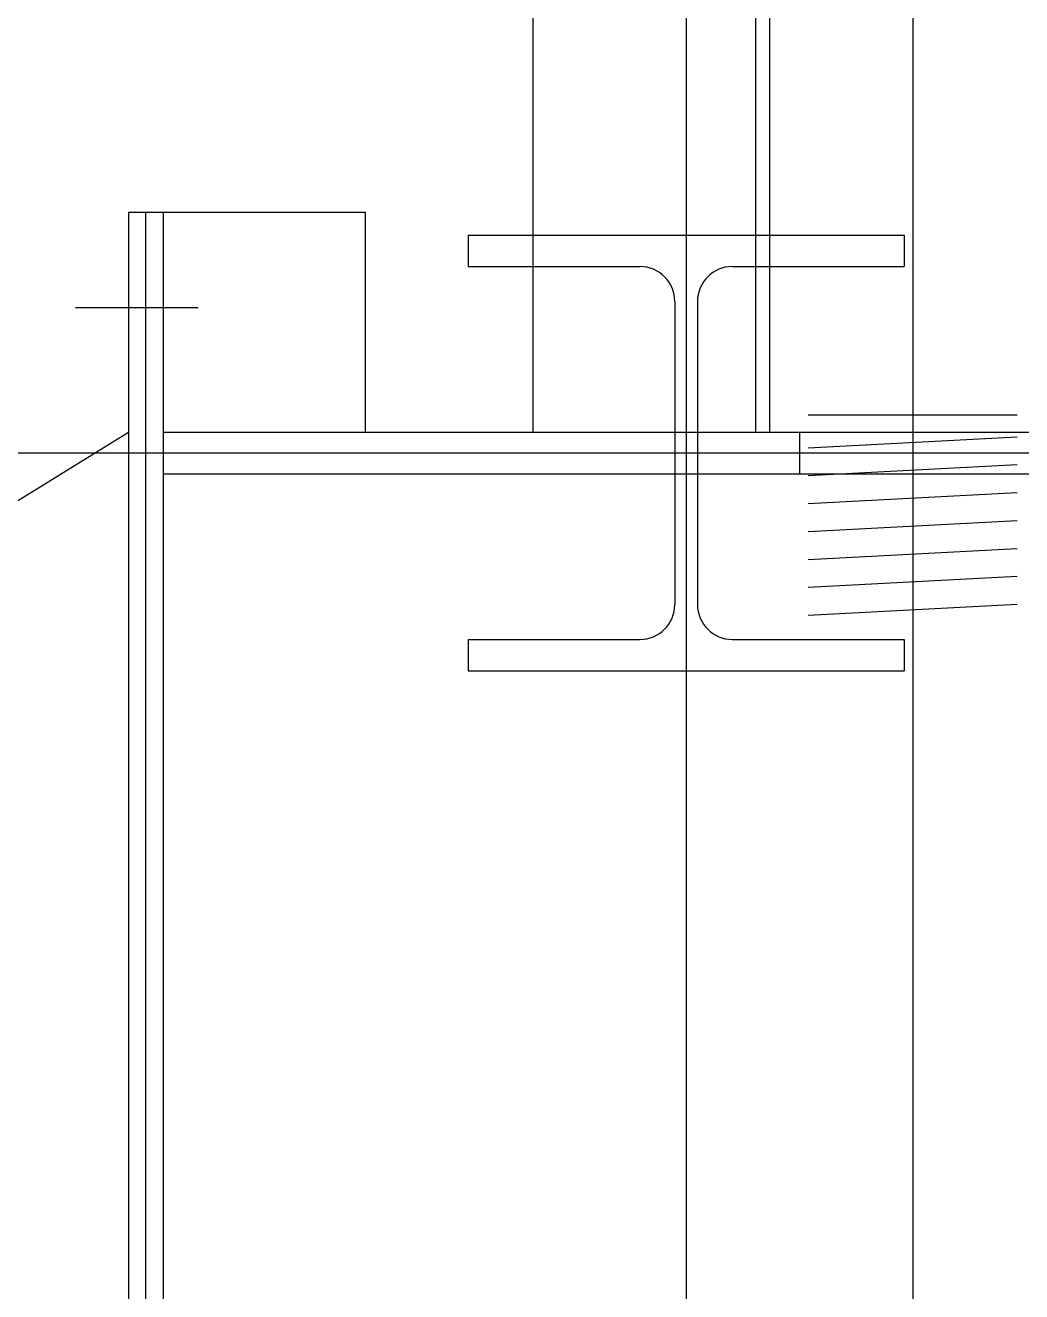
# Model space of a CAD drawing. Header units: millimetres. Extents: x 198973 to 319987, y 50799 to 202761.
# Drawn here: x 213586.7 to 213872.5, y 87862.7 to 88226.1 of the extents above; entities that cross this region are included whole.
import ezdxf

# ---------------------------------------------------------------- set-up
doc = ezdxf.new("R2010")
doc.units = ezdxf.units.MM
doc.header["$LTSCALE"] = 1000
doc.linetypes.add('CENTER', pattern=[2, 1.25, -0.25, 0.25, -0.25])
doc.linetypes.add('DOTE', pattern=[2.42, 2, -0.2, 0.02, -0.2])
doc.layers.add('DOTE', color=8, linetype='CENTER')
doc.layers.add('PUB_HATCH', color=8, linetype='Continuous')

msp = doc.modelspace()

# ---------------------------------------------------------------- linework, layer by layer
at = {"layer": 'DOTE', "linetype": 'DOTE'}
msp.add_line((221207.98, 88103.41), (204761.96, 88103.41), dxfattribs=at)
at = {"layer": 'PUB_HATCH'}
for p, q in [((213776.23, 88484.89), (213776.23, 86909.47)), ((213732.23, 88473.41), (213732.23, 88109.41)), ((213841.23, 88464.78), (213841.23, 87192.41)), ((213796.23, 88109.41), (213796.23, 88309.41)), ((213800.23, 88109.41), (213800.23, 88305.41)), ((213776.23, 88253.93), (213776.23, 87137.73)), ((213776.23, 88253.93), (213776.23, 87183.37)), ((213684.23, 88172.41), (213616.23, 88172.41)), ((213616.23, 88172.41), (213616.23, 87234.41)), ((213621.23, 87234.41), (213621.23, 88172.41)), ((213621.23, 87234.41), (213621.23, 88172.41)), ((213626.23, 88172.41), (213626.23, 87234.41)), ((213684.23, 88109.41), (213684.23, 88172.41)), ((213713.73, 88165.91), (213713.73, 88156.91)), ((213713.73, 88165.91), (213838.73, 88165.91)), ((213838.73, 88165.91), (213838.73, 88156.91)), ((213713.73, 88156.91), (213762.98, 88156.91)), ((213789.48, 88156.91), (213838.73, 88156.91)), ((213772.98, 88146.91), (213772.98, 88059.91)), ((213779.48, 88146.91), (213779.48, 88059.91)), ((213227.23, 87868.41), (213616.23, 88109.41)), ((213626.23, 88109.41), (215406.23, 88109.41)), ((213808.73, 88109.41), (215223.73, 88109.41)), ((213626.23, 88097.41), (215406.23, 88097.41)), ((213713.73, 88049.91), (213762.98, 88049.91)), ((213713.73, 88049.91), (213713.73, 88040.91)), ((213789.48, 88049.91), (213838.73, 88049.91)), ((213838.73, 88049.91), (213838.73, 88040.91)), ((213713.73, 88040.91), (213838.73, 88040.91))]:
    msp.add_line(p, q, dxfattribs=at)
at = {"layer": 'PUB_HATCH', "ltscale": 5}
msp.add_line((213601.09, 88145.16), (213636.26, 88145.16), dxfattribs=at)
at = {"layer": 'PUB_HATCH', "ltscale": 0.5}
for p, q in [((213811.23, 88114.41), (213871.23, 88114.41)), ((213811.23, 88114.41), (213871.23, 88114.41)), ((213811.23, 88114.41), (213871.23, 88114.41)), ((213811.23, 88114.41), (213871.23, 88114.41)), ((213811.23, 88114.41), (213871.23, 88114.41)), ((213811.23, 88114.41), (213871.23, 88114.41)), ((213811.23, 88114.41), (213871.23, 88114.41)), ((213811.23, 88114.41), (213871.23, 88114.41)), ((213811.23, 88114.41), (213871.23, 88114.41)), ((213811.23, 88114.41), (213871.23, 88114.41)), ((213811.23, 88114.41), (213871.23, 88114.41)), ((213811.23, 88114.41), (213871.23, 88114.41)), ((213811.23, 88114.41), (213871.23, 88114.41)), ((213811.23, 88114.41), (213871.23, 88114.41)), ((213811.23, 88114.41), (213871.23, 88114.41)), ((213811.23, 88114.41), (213871.23, 88114.41)), ((213811.23, 88114.41), (213871.23, 88114.41)), ((213811.23, 88114.41), (213871.23, 88114.41)), ((213811.23, 88114.41), (213871.23, 88114.41)), ((213811.23, 88114.41), (213871.23, 88114.41)), ((213811.23, 88114.41), (213871.23, 88114.41)), ((213811.23, 88114.41), (213871.23, 88114.41)), ((213811.23, 88114.41), (213871.23, 88114.41)), ((213811.23, 88114.41), (213871.23, 88114.41)), ((213811.23, 88114.41), (213871.23, 88114.41)), ((213811.23, 88114.41), (213871.23, 88114.41)), ((213811.23, 88114.41), (213871.23, 88114.41)), ((213811.23, 88114.41), (213871.23, 88114.41)), ((213811.23, 88114.41), (213871.23, 88114.41)), ((213811.23, 88114.41), (213871.23, 88114.41)), ((213811.23, 88114.41), (213871.23, 88114.41)), ((213811.23, 88114.41), (213871.23, 88114.41)), ((213811.23, 88114.41), (213871.23, 88114.41)), ((213811.23, 88114.41), (213871.23, 88114.41)), ((213811.23, 88114.41), (213871.23, 88114.41)), ((213811.23, 88114.41), (213871.23, 88114.41)), ((213811.23, 88114.41), (213871.23, 88114.41)), ((213811.23, 88114.41), (213871.23, 88114.41)), ((213811.23, 88114.41), (213871.23, 88114.41)), ((213811.23, 88114.41), (213871.23, 88114.41)), ((213811.23, 88114.41), (213871.23, 88114.41)), ((213811.23, 88114.41), (213871.23, 88114.41)), ((213811.23, 88114.41), (213871.23, 88114.41)), ((213811.23, 88114.41), (213871.23, 88114.41)), ((213811.23, 88114.41), (213871.23, 88114.41)), ((213811.23, 88114.41), (213871.23, 88114.41)), ((213811.23, 88114.41), (213871.23, 88114.41)), ((213811.23, 88114.41), (213871.23, 88114.41)), ((213811.23, 88114.41), (213871.23, 88114.41)), ((213811.23, 88114.41), (213871.23, 88114.41)), ((213811.23, 88114.41), (213871.23, 88114.41)), ((213811.23, 88114.41), (213871.23, 88114.41)), ((213808.73, 88109.41), (213808.73, 88097.41)), ((213808.73, 88109.41), (213808.73, 88097.41)), ((213871.23, 88107.99), (213811.23, 88104.84)), ((213871.23, 88107.99), (213811.23, 88104.84)), ((213871.23, 88107.99), (213811.23, 88104.84)), ((213871.23, 88107.99), (213811.23, 88104.84)), ((213871.23, 88107.99), (213811.23, 88104.84)), ((213871.23, 88107.99), (213811.23, 88104.84)), ((213871.23, 88107.99), (213811.23, 88104.84)), ((213871.23, 88107.99), (213811.23, 88104.84)), ((213871.23, 88107.99), (213811.23, 88104.84)), ((213871.23, 88107.99), (213811.23, 88104.84)), ((213871.23, 88107.99), (213811.23, 88104.84)), ((213871.23, 88107.99), (213811.23, 88104.84)), ((213871.23, 88107.99), (213811.23, 88104.84)), ((213871.23, 88107.99), (213811.23, 88104.84)), ((213871.23, 88107.99), (213811.23, 88104.84)), ((213871.23, 88107.99), (213811.23, 88104.84)), ((213871.23, 88107.99), (213811.23, 88104.84)), ((213871.23, 88107.99), (213811.23, 88104.84)), ((213871.23, 88107.99), (213811.23, 88104.84)), ((213871.23, 88107.99), (213811.23, 88104.84)), ((213871.23, 88107.99), (213811.23, 88104.84)), ((213871.23, 88107.99), (213811.23, 88104.84)), ((213871.23, 88107.99), (213811.23, 88104.84)), ((213871.23, 88107.99), (213811.23, 88104.84)), ((213871.23, 88107.99), (213811.23, 88104.84)), ((213871.23, 88107.99), (213811.23, 88104.84)), ((213871.23, 88107.99), (213811.23, 88104.84)), ((213871.23, 88107.99), (213811.23, 88104.84)), ((213871.23, 88107.99), (213811.23, 88104.84)), ((213871.23, 88107.99), (213811.23, 88104.84)), ((213871.23, 88107.99), (213811.23, 88104.84)), ((213871.23, 88107.99), (213811.23, 88104.84)), ((213871.23, 88107.99), (213811.23, 88104.84)), ((213871.23, 88107.99), (213811.23, 88104.84)), ((213871.23, 88107.99), (213811.23, 88104.84)), ((213871.23, 88107.99), (213811.23, 88104.84)), ((213871.23, 88107.99), (213811.23, 88104.84)), ((213871.23, 88107.99), (213811.23, 88104.84)), ((213871.23, 88107.99), (213811.23, 88104.84)), ((213871.23, 88107.99), (213811.23, 88104.84)), ((213871.23, 88107.99), (213811.23, 88104.84)), ((213871.23, 88107.99), (213811.23, 88104.84)), ((213871.23, 88107.99), (213811.23, 88104.84)), ((213871.23, 88107.99), (213811.23, 88104.84)), ((213871.23, 88107.99), (213811.23, 88104.84)), ((213871.23, 88107.99), (213811.23, 88104.84)), ((213871.23, 88107.99), (213811.23, 88104.84)), ((213871.23, 88107.99), (213811.23, 88104.84)), ((213871.23, 88107.99), (213811.23, 88104.84)), ((213871.23, 88107.99), (213811.23, 88104.84)), ((213871.23, 88107.99), (213811.23, 88104.84)), ((213871.23, 88107.99), (213811.23, 88104.84)), ((213871.23, 88099.98), (213811.23, 88096.83)), ((213871.23, 88099.98), (213811.23, 88096.83)), ((213871.23, 88099.98), (213811.23, 88096.83)), ((213871.23, 88099.98), (213811.23, 88096.83)), ((213871.23, 88099.98), (213811.23, 88096.83)), ((213871.23, 88099.98), (213811.23, 88096.83)), ((213871.23, 88099.98), (213811.23, 88096.83)), ((213871.23, 88099.98), (213811.23, 88096.83)), ((213871.23, 88099.98), (213811.23, 88096.83)), ((213871.23, 88099.98), (213811.23, 88096.83)), ((213871.23, 88099.98), (213811.23, 88096.83)), ((213871.23, 88099.98), (213811.23, 88096.83)), ((213871.23, 88099.98), (213811.23, 88096.83)), ((213871.23, 88099.98), (213811.23, 88096.83)), ((213871.23, 88099.98), (213811.23, 88096.83)), ((213871.23, 88099.98), (213811.23, 88096.83)), ((213871.23, 88099.98), (213811.23, 88096.83)), ((213871.23, 88099.98), (213811.23, 88096.83)), ((213871.23, 88099.98), (213811.23, 88096.83)), ((213871.23, 88099.98), (213811.23, 88096.83)), ((213871.23, 88099.98), (213811.23, 88096.83)), ((213871.23, 88099.98), (213811.23, 88096.83)), ((213871.23, 88099.98), (213811.23, 88096.83)), ((213871.23, 88099.98), (213811.23, 88096.83)), ((213871.23, 88099.98), (213811.23, 88096.83)), ((213871.23, 88099.98), (213811.23, 88096.83)), ((213871.23, 88099.98), (213811.23, 88096.83)), ((213871.23, 88099.98), (213811.23, 88096.83)), ((213871.23, 88099.98), (213811.23, 88096.83)), ((213871.23, 88099.98), (213811.23, 88096.83)), ((213871.23, 88099.98), (213811.23, 88096.83)), ((213871.23, 88099.98), (213811.23, 88096.83)), ((213871.23, 88099.98), (213811.23, 88096.83)), ((213871.23, 88099.98), (213811.23, 88096.83)), ((213871.23, 88099.98), (213811.23, 88096.83)), ((213871.23, 88099.98), (213811.23, 88096.83)), ((213871.23, 88099.98), (213811.23, 88096.83)), ((213871.23, 88099.98), (213811.23, 88096.83)), ((213871.23, 88099.98), (213811.23, 88096.83)), ((213871.23, 88099.98), (213811.23, 88096.83)), ((213871.23, 88099.98), (213811.23, 88096.83)), ((213871.23, 88099.98), (213811.23, 88096.83)), ((213871.23, 88099.98), (213811.23, 88096.83)), ((213871.23, 88099.98), (213811.23, 88096.83)), ((213871.23, 88099.98), (213811.23, 88096.83)), ((213871.23, 88099.98), (213811.23, 88096.83)), ((213871.23, 88099.98), (213811.23, 88096.83)), ((213871.23, 88099.98), (213811.23, 88096.83)), ((213871.23, 88099.98), (213811.23, 88096.83)), ((213871.23, 88099.98), (213811.23, 88096.83)), ((213871.23, 88099.98), (213811.23, 88096.83)), ((213871.23, 88099.98), (213811.23, 88096.83)), ((213871.23, 88091.97), (213811.23, 88088.82)), ((213871.23, 88091.97), (213811.23, 88088.82)), ((213871.23, 88091.97), (213811.23, 88088.82)), ((213871.23, 88091.97), (213811.23, 88088.82)), ((213871.23, 88091.97), (213811.23, 88088.82)), ((213871.23, 88091.97), (213811.23, 88088.82)), ((213871.23, 88091.97), (213811.23, 88088.82)), ((213871.23, 88091.97), (213811.23, 88088.82)), ((213871.23, 88091.97), (213811.23, 88088.82)), ((213871.23, 88091.97), (213811.23, 88088.82)), ((213871.23, 88091.97), (213811.23, 88088.82)), ((213871.23, 88091.97), (213811.23, 88088.82)), ((213871.23, 88091.97), (213811.23, 88088.82)), ((213871.23, 88091.97), (213811.23, 88088.82)), ((213871.23, 88091.97), (213811.23, 88088.82)), ((213871.23, 88091.97), (213811.23, 88088.82)), ((213871.23, 88091.97), (213811.23, 88088.82)), ((213871.23, 88091.97), (213811.23, 88088.82)), ((213871.23, 88091.97), (213811.23, 88088.82)), ((213871.23, 88091.97), (213811.23, 88088.82)), ((213871.23, 88091.97), (213811.23, 88088.82)), ((213871.23, 88091.97), (213811.23, 88088.82)), ((213871.23, 88091.97), (213811.23, 88088.82)), ((213871.23, 88091.97), (213811.23, 88088.82)), ((213871.23, 88091.97), (213811.23, 88088.82)), ((213871.23, 88091.97), (213811.23, 88088.82)), ((213871.23, 88091.97), (213811.23, 88088.82)), ((213871.23, 88091.97), (213811.23, 88088.82)), ((213871.23, 88091.97), (213811.23, 88088.82)), ((213871.23, 88091.97), (213811.23, 88088.82)), ((213871.23, 88091.97), (213811.23, 88088.82)), ((213871.23, 88091.97), (213811.23, 88088.82)), ((213871.23, 88091.97), (213811.23, 88088.82)), ((213871.23, 88091.97), (213811.23, 88088.82)), ((213871.23, 88091.97), (213811.23, 88088.82)), ((213871.23, 88091.97), (213811.23, 88088.82)), ((213871.23, 88091.97), (213811.23, 88088.82)), ((213871.23, 88091.97), (213811.23, 88088.82)), ((213871.23, 88091.97), (213811.23, 88088.82)), ((213871.23, 88091.97), (213811.23, 88088.82)), ((213871.23, 88091.97), (213811.23, 88088.82)), ((213871.23, 88091.97), (213811.23, 88088.82)), ((213871.23, 88091.97), (213811.23, 88088.82)), ((213871.23, 88091.97), (213811.23, 88088.82)), ((213871.23, 88091.97), (213811.23, 88088.82)), ((213871.23, 88091.97), (213811.23, 88088.82)), ((213871.23, 88091.97), (213811.23, 88088.82)), ((213871.23, 88091.97), (213811.23, 88088.82)), ((213871.23, 88091.97), (213811.23, 88088.82)), ((213871.23, 88091.97), (213811.23, 88088.82)), ((213871.23, 88091.97), (213811.23, 88088.82)), ((213871.23, 88091.97), (213811.23, 88088.82)), ((213871.23, 88083.95), (213811.23, 88080.81)), ((213871.23, 88083.95), (213811.23, 88080.81)), ((213871.23, 88083.95), (213811.23, 88080.81)), ((213871.23, 88083.95), (213811.23, 88080.81)), ((213871.23, 88083.95), (213811.23, 88080.81)), ((213871.23, 88083.95), (213811.23, 88080.81)), ((213871.23, 88083.95), (213811.23, 88080.81)), ((213871.23, 88083.95), (213811.23, 88080.81)), ((213871.23, 88083.95), (213811.23, 88080.81)), ((213871.23, 88083.95), (213811.23, 88080.81)), ((213871.23, 88083.95), (213811.23, 88080.81)), ((213871.23, 88083.95), (213811.23, 88080.81)), ((213871.23, 88083.95), (213811.23, 88080.81)), ((213871.23, 88083.95), (213811.23, 88080.81)), ((213871.23, 88083.95), (213811.23, 88080.81)), ((213871.23, 88083.95), (213811.23, 88080.81)), ((213871.23, 88083.95), (213811.23, 88080.81)), ((213871.23, 88083.95), (213811.23, 88080.81)), ((213871.23, 88083.95), (213811.23, 88080.81)), ((213871.23, 88083.95), (213811.23, 88080.81)), ((213871.23, 88083.95), (213811.23, 88080.81)), ((213871.23, 88083.95), (213811.23, 88080.81)), ((213871.23, 88083.95), (213811.23, 88080.81)), ((213871.23, 88083.95), (213811.23, 88080.81)), ((213871.23, 88083.95), (213811.23, 88080.81)), ((213871.23, 88083.95), (213811.23, 88080.81)), ((213871.23, 88083.95), (213811.23, 88080.81)), ((213871.23, 88083.95), (213811.23, 88080.81)), ((213871.23, 88083.95), (213811.23, 88080.81)), ((213871.23, 88083.95), (213811.23, 88080.81)), ((213871.23, 88083.95), (213811.23, 88080.81)), ((213871.23, 88083.95), (213811.23, 88080.81)), ((213871.23, 88083.95), (213811.23, 88080.81)), ((213871.23, 88083.95), (213811.23, 88080.81)), ((213871.23, 88083.95), (213811.23, 88080.81)), ((213871.23, 88083.95), (213811.23, 88080.81)), ((213871.23, 88083.95), (213811.23, 88080.81)), ((213871.23, 88083.95), (213811.23, 88080.81)), ((213871.23, 88083.95), (213811.23, 88080.81)), ((213871.23, 88083.95), (213811.23, 88080.81)), ((213871.23, 88083.95), (213811.23, 88080.81)), ((213871.23, 88083.95), (213811.23, 88080.81)), ((213871.23, 88083.95), (213811.23, 88080.81)), ((213871.23, 88083.95), (213811.23, 88080.81)), ((213871.23, 88083.95), (213811.23, 88080.81)), ((213871.23, 88083.95), (213811.23, 88080.81)), ((213871.23, 88083.95), (213811.23, 88080.81)), ((213871.23, 88083.95), (213811.23, 88080.81)), ((213871.23, 88083.95), (213811.23, 88080.81)), ((213871.23, 88083.95), (213811.23, 88080.81)), ((213871.23, 88083.95), (213811.23, 88080.81)), ((213871.23, 88083.95), (213811.23, 88080.81)), ((213871.23, 88075.94), (213811.23, 88072.8)), ((213871.23, 88075.94), (213811.23, 88072.8)), ((213871.23, 88075.94), (213811.23, 88072.8)), ((213871.23, 88075.94), (213811.23, 88072.8)), ((213871.23, 88075.94), (213811.23, 88072.8)), ((213871.23, 88075.94), (213811.23, 88072.8)), ((213871.23, 88075.94), (213811.23, 88072.8)), ((213871.23, 88075.94), (213811.23, 88072.8)), ((213871.23, 88075.94), (213811.23, 88072.8)), ((213871.23, 88075.94), (213811.23, 88072.8)), ((213871.23, 88075.94), (213811.23, 88072.8)), ((213871.23, 88075.94), (213811.23, 88072.8)), ((213871.23, 88075.94), (213811.23, 88072.8)), ((213871.23, 88075.94), (213811.23, 88072.8)), ((213871.23, 88075.94), (213811.23, 88072.8)), ((213871.23, 88075.94), (213811.23, 88072.8)), ((213871.23, 88075.94), (213811.23, 88072.8)), ((213871.23, 88075.94), (213811.23, 88072.8)), ((213871.23, 88075.94), (213811.23, 88072.8)), ((213871.23, 88075.94), (213811.23, 88072.8)), ((213871.23, 88075.94), (213811.23, 88072.8)), ((213871.23, 88075.94), (213811.23, 88072.8)), ((213871.23, 88075.94), (213811.23, 88072.8)), ((213871.23, 88075.94), (213811.23, 88072.8)), ((213871.23, 88075.94), (213811.23, 88072.8)), ((213871.23, 88075.94), (213811.23, 88072.8)), ((213871.23, 88075.94), (213811.23, 88072.8)), ((213871.23, 88075.94), (213811.23, 88072.8)), ((213871.23, 88075.94), (213811.23, 88072.8)), ((213871.23, 88075.94), (213811.23, 88072.8)), ((213871.23, 88075.94), (213811.23, 88072.8)), ((213871.23, 88075.94), (213811.23, 88072.8)), ((213871.23, 88075.94), (213811.23, 88072.8)), ((213871.23, 88075.94), (213811.23, 88072.8)), ((213871.23, 88075.94), (213811.23, 88072.8)), ((213871.23, 88075.94), (213811.23, 88072.8)), ((213871.23, 88075.94), (213811.23, 88072.8)), ((213871.23, 88075.94), (213811.23, 88072.8)), ((213871.23, 88075.94), (213811.23, 88072.8)), ((213871.23, 88075.94), (213811.23, 88072.8)), ((213871.23, 88075.94), (213811.23, 88072.8)), ((213871.23, 88075.94), (213811.23, 88072.8)), ((213871.23, 88075.94), (213811.23, 88072.8)), ((213871.23, 88075.94), (213811.23, 88072.8)), ((213871.23, 88075.94), (213811.23, 88072.8)), ((213871.23, 88075.94), (213811.23, 88072.8)), ((213871.23, 88075.94), (213811.23, 88072.8)), ((213871.23, 88075.94), (213811.23, 88072.8)), ((213871.23, 88075.94), (213811.23, 88072.8)), ((213871.23, 88075.94), (213811.23, 88072.8)), ((213871.23, 88075.94), (213811.23, 88072.8)), ((213871.23, 88075.94), (213811.23, 88072.8)), ((213871.23, 88067.93), (213811.23, 88064.79)), ((213871.23, 88067.93), (213811.23, 88064.79)), ((213871.23, 88067.93), (213811.23, 88064.79)), ((213871.23, 88067.93), (213811.23, 88064.79)), ((213871.23, 88067.93), (213811.23, 88064.79)), ((213871.23, 88067.93), (213811.23, 88064.79)), ((213871.23, 88067.93), (213811.23, 88064.79)), ((213871.23, 88067.93), (213811.23, 88064.79)), ((213871.23, 88067.93), (213811.23, 88064.79)), ((213871.23, 88067.93), (213811.23, 88064.79)), ((213871.23, 88067.93), (213811.23, 88064.79)), ((213871.23, 88067.93), (213811.23, 88064.79)), ((213871.23, 88067.93), (213811.23, 88064.79)), ((213871.23, 88067.93), (213811.23, 88064.79)), ((213871.23, 88067.93), (213811.23, 88064.79)), ((213871.23, 88067.93), (213811.23, 88064.79)), ((213871.23, 88067.93), (213811.23, 88064.79)), ((213871.23, 88067.93), (213811.23, 88064.79)), ((213871.23, 88067.93), (213811.23, 88064.79)), ((213871.23, 88067.93), (213811.23, 88064.79)), ((213871.23, 88067.93), (213811.23, 88064.79)), ((213871.23, 88067.93), (213811.23, 88064.79)), ((213871.23, 88067.93), (213811.23, 88064.79)), ((213871.23, 88067.93), (213811.23, 88064.79)), ((213871.23, 88067.93), (213811.23, 88064.79)), ((213871.23, 88067.93), (213811.23, 88064.79)), ((213871.23, 88067.93), (213811.23, 88064.79)), ((213871.23, 88067.93), (213811.23, 88064.79)), ((213871.23, 88067.93), (213811.23, 88064.79)), ((213871.23, 88067.93), (213811.23, 88064.79)), ((213871.23, 88067.93), (213811.23, 88064.79)), ((213871.23, 88067.93), (213811.23, 88064.79)), ((213871.23, 88067.93), (213811.23, 88064.79)), ((213871.23, 88067.93), (213811.23, 88064.79)), ((213871.23, 88067.93), (213811.23, 88064.79)), ((213871.23, 88067.93), (213811.23, 88064.79)), ((213871.23, 88067.93), (213811.23, 88064.79)), ((213871.23, 88067.93), (213811.23, 88064.79)), ((213871.23, 88067.93), (213811.23, 88064.79)), ((213871.23, 88067.93), (213811.23, 88064.79)), ((213871.23, 88067.93), (213811.23, 88064.79)), ((213871.23, 88067.93), (213811.23, 88064.79)), ((213871.23, 88067.93), (213811.23, 88064.79)), ((213871.23, 88067.93), (213811.23, 88064.79)), ((213871.23, 88067.93), (213811.23, 88064.79)), ((213871.23, 88067.93), (213811.23, 88064.79)), ((213871.23, 88067.93), (213811.23, 88064.79)), ((213871.23, 88067.93), (213811.23, 88064.79)), ((213871.23, 88067.93), (213811.23, 88064.79)), ((213871.23, 88067.93), (213811.23, 88064.79)), ((213871.23, 88067.93), (213811.23, 88064.79)), ((213871.23, 88067.93), (213811.23, 88064.79)), ((213871.23, 88059.92), (213811.23, 88056.78)), ((213871.23, 88059.92), (213811.23, 88056.78)), ((213871.23, 88059.92), (213811.23, 88056.78)), ((213871.23, 88059.92), (213811.23, 88056.78)), ((213871.23, 88059.92), (213811.23, 88056.78)), ((213871.23, 88059.92), (213811.23, 88056.78)), ((213871.23, 88059.92), (213811.23, 88056.78)), ((213871.23, 88059.92), (213811.23, 88056.78)), ((213871.23, 88059.92), (213811.23, 88056.78)), ((213871.23, 88059.92), (213811.23, 88056.78)), ((213871.23, 88059.92), (213811.23, 88056.78)), ((213871.23, 88059.92), (213811.23, 88056.78)), ((213871.23, 88059.92), (213811.23, 88056.78)), ((213871.23, 88059.92), (213811.23, 88056.78)), ((213871.23, 88059.92), (213811.23, 88056.78)), ((213871.23, 88059.92), (213811.23, 88056.78)), ((213871.23, 88059.92), (213811.23, 88056.78)), ((213871.23, 88059.92), (213811.23, 88056.78)), ((213871.23, 88059.92), (213811.23, 88056.78)), ((213871.23, 88059.92), (213811.23, 88056.78)), ((213871.23, 88059.92), (213811.23, 88056.78)), ((213871.23, 88059.92), (213811.23, 88056.78)), ((213871.23, 88059.92), (213811.23, 88056.78)), ((213871.23, 88059.92), (213811.23, 88056.78)), ((213871.23, 88059.92), (213811.23, 88056.78)), ((213871.23, 88059.92), (213811.23, 88056.78)), ((213871.23, 88059.92), (213811.23, 88056.78)), ((213871.23, 88059.92), (213811.23, 88056.78)), ((213871.23, 88059.92), (213811.23, 88056.78)), ((213871.23, 88059.92), (213811.23, 88056.78)), ((213871.23, 88059.92), (213811.23, 88056.78)), ((213871.23, 88059.92), (213811.23, 88056.78)), ((213871.23, 88059.92), (213811.23, 88056.78)), ((213871.23, 88059.92), (213811.23, 88056.78)), ((213871.23, 88059.92), (213811.23, 88056.78)), ((213871.23, 88059.92), (213811.23, 88056.78)), ((213871.23, 88059.92), (213811.23, 88056.78)), ((213871.23, 88059.92), (213811.23, 88056.78)), ((213871.23, 88059.92), (213811.23, 88056.78)), ((213871.23, 88059.92), (213811.23, 88056.78)), ((213871.23, 88059.92), (213811.23, 88056.78)), ((213871.23, 88059.92), (213811.23, 88056.78)), ((213871.23, 88059.92), (213811.23, 88056.78)), ((213871.23, 88059.92), (213811.23, 88056.78)), ((213871.23, 88059.92), (213811.23, 88056.78)), ((213871.23, 88059.92), (213811.23, 88056.78)), ((213871.23, 88059.92), (213811.23, 88056.78)), ((213871.23, 88059.92), (213811.23, 88056.78)), ((213871.23, 88059.92), (213811.23, 88056.78)), ((213871.23, 88059.92), (213811.23, 88056.78)), ((213871.23, 88059.92), (213811.23, 88056.78)), ((213871.23, 88059.92), (213811.23, 88056.78))]:
    msp.add_line(p, q, dxfattribs=at)
at = {"layer": 'PUB_HATCH'}
for centre, start, end in [((213762.98, 88146.91), 0, 90), ((213789.48, 88146.91), 90, 180), ((213762.98, 88059.91), 270, 0), ((213789.48, 88059.91), 180, 270)]:
    msp.add_arc(centre, 10, start, end, dxfattribs=at)

doc.saveas('drawing.dxf')
